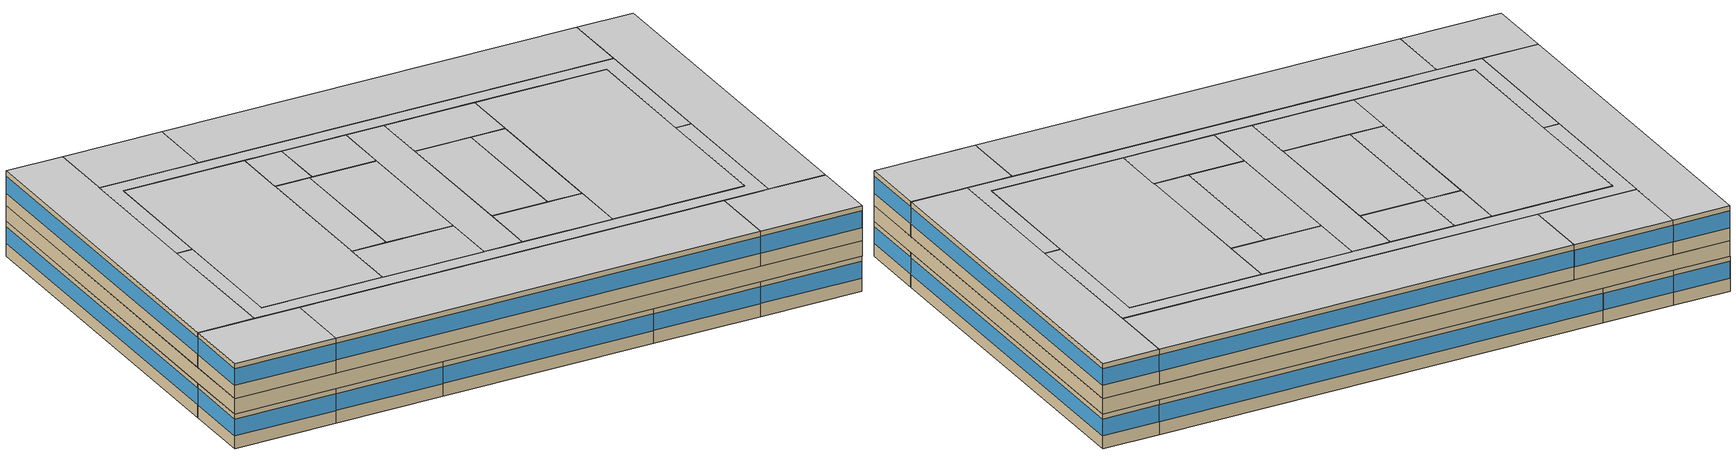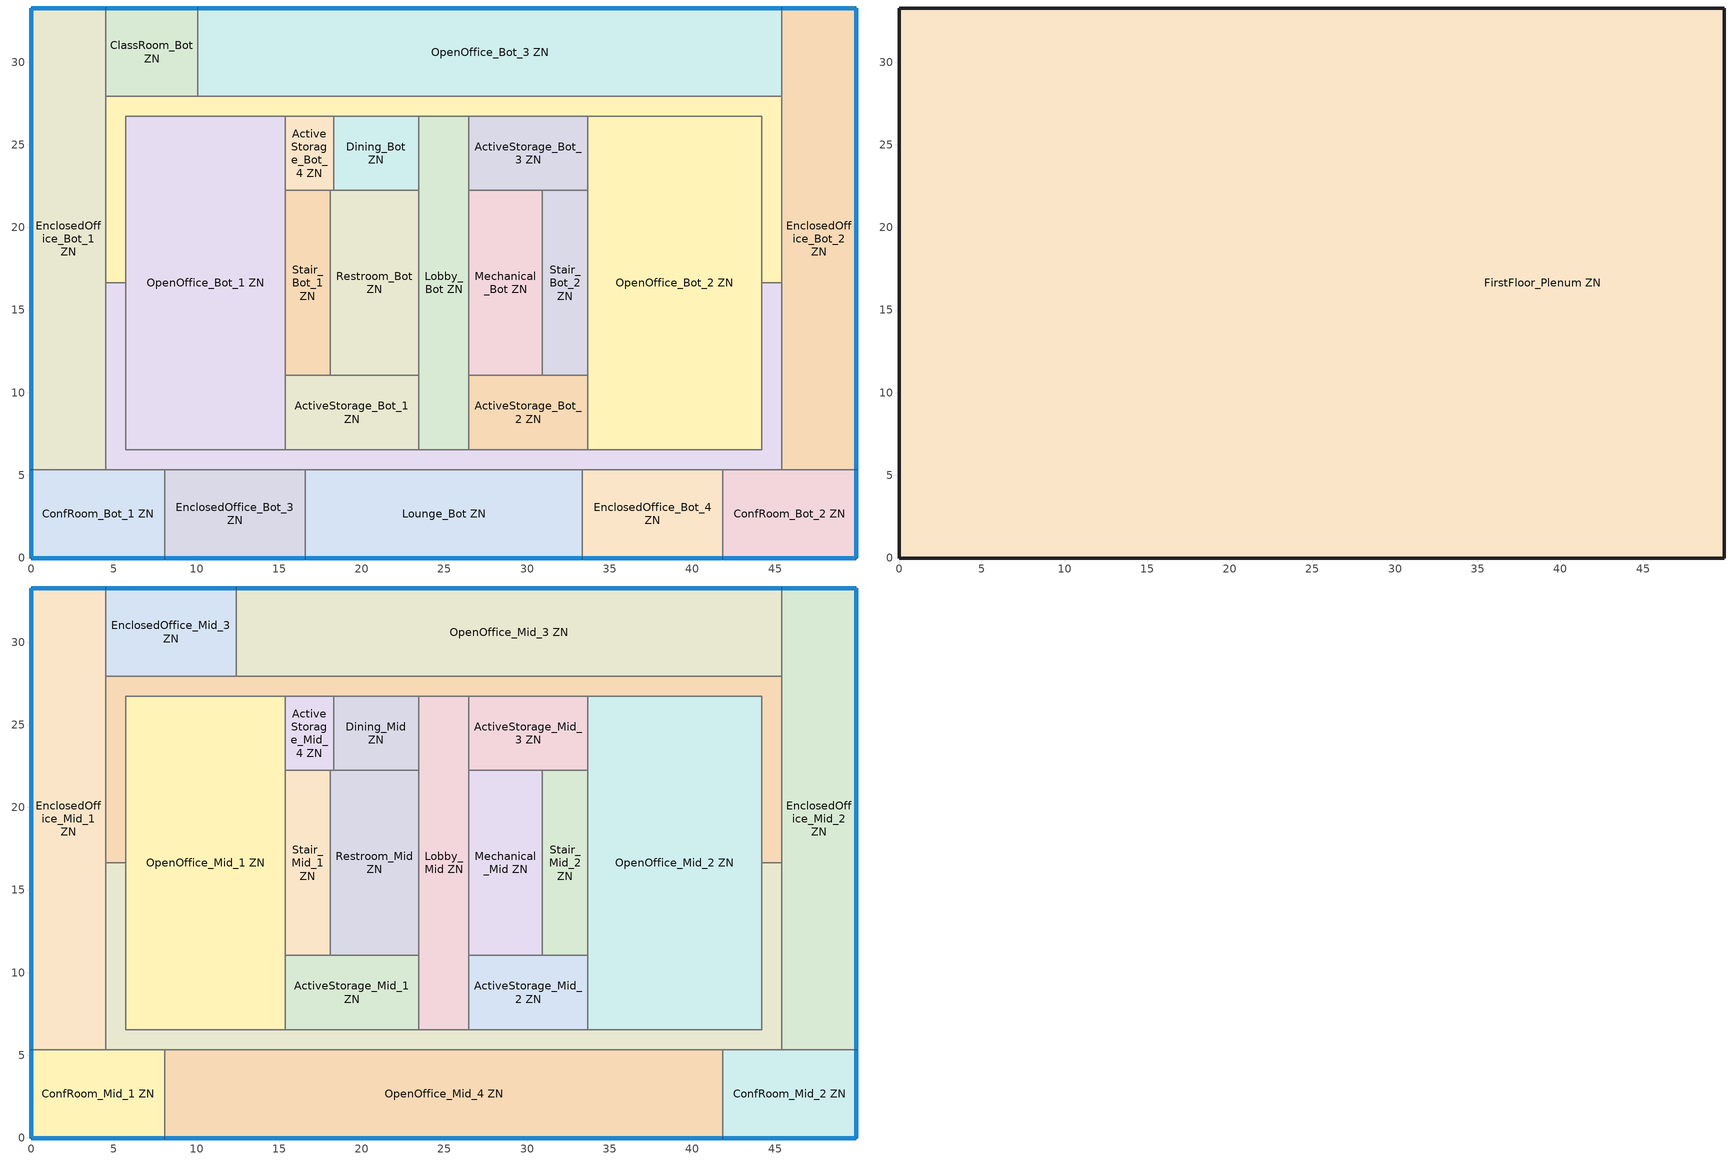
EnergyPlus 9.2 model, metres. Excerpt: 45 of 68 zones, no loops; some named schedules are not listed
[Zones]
ActiveStorage_Bot_1 ZN
 floor ground (Typical Insulated Carpeted 8in Slab Floor): 23.43,11.04 23.43,6.56 15.35,6.56 15.35,11.04 z0
 wall to Stair_Bot_1 ZN (Typical Interior Wall): 18.1,11.04 15.35,11.04 z0:2.74
 wall to Restroom_Bot ZN (Typical Interior Wall): 23.43,11.04 18.1,11.04 z0:2.74
 wall to OpenOffice_Bot_1 ZN (Typical Interior Wall): 15.35,11.04 15.35,6.56 z0:2.74
 wall to Corridor_Bot_1 ZN (Typical Interior Wall): 15.35,6.56 23.43,6.56 z0:2.74
 wall to Lobby_Bot ZN (Typical Interior Wall): 23.43,6.56 23.43,11.04 z0:2.74
ActiveStorage_Bot_2 ZN
 floor ground (Typical Insulated Carpeted 8in Slab Floor): 33.67,11.04 33.67,6.56 26.48,6.56 26.48,11.04 z0
 wall to Mechanical_Bot ZN (Typical Interior Wall): 30.93,11.04 26.48,11.04 z0:2.74
 wall to Lobby_Bot ZN (Typical Interior Wall): 26.48,11.04 26.48,6.56 z0:2.74
 wall to Corridor_Bot_1 ZN (Typical Interior Wall): 26.48,6.56 33.67,6.56 z0:2.74
 wall to Stair_Bot_2 ZN (Typical Interior Wall): 33.67,11.04 30.93,11.04 z0:2.74
 wall to OpenOffice_Bot_2 ZN (Typical Interior Wall): 33.67,6.56 33.67,11.04 z0:2.74
ActiveStorage_Bot_3 ZN
 floor ground (Typical Insulated Carpeted 8in Slab Floor): 33.67,26.71 33.67,22.23 26.48,22.23 26.48,26.71 z0
 wall to Stair_Bot_2 ZN (Typical Interior Wall): 30.93,22.23 33.67,22.23 z0:2.74
 wall to Mechanical_Bot ZN (Typical Interior Wall): 26.48,22.23 30.93,22.23 z0:2.74
 wall to Lobby_Bot ZN (Typical Interior Wall): 26.48,26.71 26.48,22.23 z0:2.74
 wall to Corridor_Bot_2 ZN (Typical Interior Wall): 33.67,26.71 26.48,26.71 z0:2.74
 wall to OpenOffice_Bot_2 ZN (Typical Interior Wall): 33.67,22.23 33.67,26.71 z0:2.74
ActiveStorage_Bot_4 ZN
 floor ground (Typical Insulated Carpeted 8in Slab Floor): 18.31,26.71 18.31,22.23 15.35,22.23 15.35,26.71 z0
 wall to Dining_Bot ZN (Typical Interior Wall): 18.31,22.23 18.31,26.71 z0:2.74
 wall to Restroom_Bot ZN (Typical Interior Wall): 18.1,22.23 18.31,22.23 z0:2.74
 wall to OpenOffice_Bot_1 ZN (Typical Interior Wall): 15.35,26.71 15.35,22.23 z0:2.74
 wall to Corridor_Bot_2 ZN (Typical Interior Wall): 18.31,26.71 15.35,26.71 z0:2.74
 wall to Stair_Bot_1 ZN (Typical Interior Wall): 15.35,22.23 18.1,22.23 z0:2.74
ClassRoom_Bot ZN
 floor ground (Typical Insulated Carpeted 8in Slab Floor): 10.08,33.27 10.08,27.93 4.5,27.93 4.5,33.27 z0
 wall outside (Typical Insulated Steel Framed Exterior Wall R-18.18): 10.08,33.27 4.5,33.27 z0:2.74
 wall to EnclosedOffice_Bot_1 ZN (Typical Interior Wall): 4.5,33.27 4.5,27.93 z0:2.74
 wall to Corridor_Bot_2 ZN (Typical Interior Wall): 4.5,27.93 10.08,27.93 z0:2.74
 wall to OpenOffice_Bot_3 ZN (Typical Interior Wall): 10.08,27.93 10.08,33.27 z0:2.74
 window (U 0.48 SHGC 0.40 Dbl Ref-D Clr 6mm/13mm): 10.06,33.27 4.53,33.27 z1.02:2.34
ConfRoom_Bot_1 ZN
 floor ground (Typical Insulated Carpeted 8in Slab Floor): 8.07,5.34 8.07,0 0,0 0,5.34 z0
 wall outside (Typical Insulated Steel Framed Exterior Wall R-18.18): 0,5.34 0,0 8.07,0 z0:2.74
 wall to EnclosedOffice_Bot_1 ZN (Typical Interior Wall): 4.5,5.34 0,5.34 z0:2.74
 wall to EnclosedOffice_Bot_3 ZN (Typical Interior Wall): 8.07,0 8.07,5.34 z0:2.74
 wall to Corridor_Bot_1 ZN (Typical Interior Wall): 8.07,5.34 4.5,5.34 z0:2.74
 window (U 0.48 SHGC 0.40 Dbl Ref-D Clr 6mm/13mm): 0.03,0 8.04,0 / 0,5.32 0,0.03 z1.02:2.34
ConfRoom_Bot_2 ZN
 floor ground (Typical Insulated Carpeted 8in Slab Floor): 49.91,5.34 49.91,0 41.84,0 41.84,5.34 z0
 wall outside (Typical Insulated Steel Framed Exterior Wall R-18.18): 41.84,0 49.91,0 49.91,5.34 z0:2.74
 wall to Corridor_Bot_1 ZN (Typical Interior Wall): 45.41,5.34 41.84,5.34 z0:2.74
 wall to EnclosedOffice_Bot_4 ZN (Typical Interior Wall): 41.84,5.34 41.84,0 z0:2.74
 wall to EnclosedOffice_Bot_2 ZN (Typical Interior Wall): 49.91,5.34 45.41,5.34 z0:2.74
 window (U 0.48 SHGC 0.40 Dbl Ref-D Clr 6mm/13mm): 41.87,0 49.89,0 / 49.91,0.03 49.91,5.32 z1.02:2.34
Corridor_Bot_1 ZN
 floor ground (Typical Insulated Carpeted 8in Slab Floor): 45.41,16.64 45.41,5.34 4.5,5.34 4.5,16.64 5.72,16.64 5.72,6.56 44.19,6.56 44.19,16.64 z0
 wall to EnclosedOffice_Bot_4 ZN (Typical Interior Wall): 33.34,5.34 41.84,5.34 z0:2.74
 wall to Lounge_Bot ZN (Typical Interior Wall): 16.57,5.34 33.34,5.34 z0:2.74
 wall to OpenOffice_Bot_1 ZN (Typical Interior Wall): 15.35,6.56 5.72,6.56 5.72,16.64 z0:2.74
 wall to Lobby_Bot ZN (Typical Interior Wall): 26.48,6.56 23.43,6.56 z0:2.74
 wall to Corridor_Bot_2 ZN (Typical Interior Wall): 5.72,16.64 4.5,16.64 / 45.41,16.64 44.19,16.64 z0:2.74
 wall to OpenOffice_Bot_2 ZN (Typical Interior Wall): 44.19,16.64 44.19,6.56 33.67,6.56 z0:2.74
 wall to EnclosedOffice_Bot_2 ZN (Typical Interior Wall): 45.41,5.34 45.41,16.64 z0:2.74
 wall to EnclosedOffice_Bot_3 ZN (Typical Interior Wall): 8.07,5.34 16.57,5.34 z0:2.74
 wall to EnclosedOffice_Bot_1 ZN (Typical Interior Wall): 4.5,16.64 4.5,5.34 z0:2.74
Corridor_Bot_2 ZN
 floor ground (Typical Insulated Carpeted 8in Slab Floor): 45.41,27.93 45.41,16.64 44.19,16.64 44.19,26.71 5.72,26.71 5.72,16.64 4.5,16.64 4.5,27.93 z0
 wall to EnclosedOffice_Bot_1 ZN (Typical Interior Wall): 4.5,27.93 4.5,16.64 z0:2.74
 wall to OpenOffice_Bot_3 ZN (Typical Interior Wall): 45.41,27.93 10.08,27.93 z0:2.74
 wall to EnclosedOffice_Bot_2 ZN (Typical Interior Wall): 45.41,16.64 45.41,27.93 z0:2.74
 wall to Dining_Bot ZN (Typical Interior Wall): 18.31,26.71 23.43,26.71 z0:2.74
 wall to OpenOffice_Bot_2 ZN (Typical Interior Wall): 33.67,26.71 44.19,26.71 44.19,16.64 z0:2.74
 wall to OpenOffice_Bot_1 ZN (Typical Interior Wall): 5.72,16.64 5.72,26.71 15.35,26.71 z0:2.74
 wall to Lobby_Bot ZN (Typical Interior Wall): 23.43,26.71 26.48,26.71 z0:2.74
Dining_Bot ZN
 floor ground (Typical Insulated Carpeted 8in Slab Floor): 23.43,26.71 23.43,22.23 18.31,22.23 18.31,26.71 z0
 wall to Restroom_Bot ZN (Typical Interior Wall): 18.31,22.23 23.43,22.23 z0:2.74
 wall to Lobby_Bot ZN (Typical Interior Wall): 23.43,22.23 23.43,26.71 z0:2.74
EnclosedOffice_Bot_1 ZN
 floor ground (Typical Insulated Carpeted 8in Slab Floor): 4.5,33.27 4.5,5.34 0,5.34 0,33.27 z0
 wall outside (Typical Insulated Steel Framed Exterior Wall R-18.18): 4.5,33.27 0,33.27 0,5.34 z0:2.74
 window (U 0.48 SHGC 0.40 Dbl Ref-D Clr 6mm/13mm): 4.48,33.27 0.03,33.27 z1.02:2.34; 0,33.25 0,5.37 z1.02:2.33
EnclosedOffice_Bot_2 ZN
 floor ground (Typical Insulated Carpeted 8in Slab Floor): 49.91,33.27 49.91,5.34 45.41,5.34 45.41,33.27 z0
 wall outside (Typical Insulated Steel Framed Exterior Wall R-18.18): 49.91,5.34 49.91,33.27 45.41,33.27 z0:2.74
 wall to OpenOffice_Bot_3 ZN (Typical Interior Wall): 45.41,33.27 45.41,27.93 z0:2.74
 window (U 0.48 SHGC 0.40 Dbl Ref-D Clr 6mm/13mm): 49.89,33.27 45.43,33.27 z1.02:2.34; 49.91,5.37 49.91,33.25 z1.02:2.33
EnclosedOffice_Bot_3 ZN
 floor ground (Typical Insulated Carpeted 8in Slab Floor): 16.57,5.34 16.57,0 8.07,0 8.07,5.34 z0
 wall outside (Typical Insulated Steel Framed Exterior Wall R-18.18): 8.07,0 16.57,0 z0:2.74
 wall to Lounge_Bot ZN (Typical Interior Wall): 16.57,0 16.57,5.34 z0:2.74
 window (U 0.48 SHGC 0.40 Dbl Ref-D Clr 6mm/13mm): 8.09,0 16.55,0 z1.02:2.34
EnclosedOffice_Bot_4 ZN
 floor ground (Typical Insulated Carpeted 8in Slab Floor): 41.84,5.34 41.84,0 33.34,0 33.34,5.34 z0
 wall outside (Typical Insulated Steel Framed Exterior Wall R-18.18): 33.34,0 41.84,0 z0:2.74
 wall to Lounge_Bot ZN (Typical Interior Wall): 33.34,5.34 33.34,0 z0:2.74
 window (U 0.48 SHGC 0.40 Dbl Ref-D Clr 6mm/13mm): 33.36,0 41.82,0 z1.02:2.34
Lobby_Bot ZN
 floor ground (Typical Insulated Carpeted 8in Slab Floor): 26.48,26.71 26.48,6.56 23.43,6.56 23.43,26.71 z0
 wall to Mechanical_Bot ZN (Typical Interior Wall): 26.48,11.04 26.48,22.23 z0:2.74
 wall to Restroom_Bot ZN (Typical Interior Wall): 23.43,22.23 23.43,11.04 z0:2.74
Lounge_Bot ZN
 floor ground (Typical Insulated Carpeted 8in Slab Floor): 33.34,5.34 33.34,0 16.57,0 16.57,5.34 z0
 wall outside (Typical Insulated Steel Framed Exterior Wall R-18.18): 16.57,0 33.34,0 z0:2.74
 window (U 0.48 SHGC 0.40 Dbl Ref-D Clr 6mm/13mm): 16.6,0 33.31,0 z1.02:2.33
Mechanical_Bot ZN
 floor ground (Typical Insulated Carpeted 8in Slab Floor): 30.93,22.23 30.93,11.04 26.48,11.04 26.48,22.23 z0
 wall to Stair_Bot_2 ZN (Typical Interior Wall): 30.93,11.04 30.93,22.23 z0:2.74
OpenOffice_Bot_1 ZN
 floor ground (Typical Insulated Carpeted 8in Slab Floor): 15.35,26.71 15.35,6.56 5.72,6.56 5.72,26.71 z0
 wall to Stair_Bot_1 ZN (Typical Interior Wall): 15.35,11.04 15.35,22.23 z0:2.74
OpenOffice_Bot_2 ZN
 floor ground (Typical Insulated Carpeted 8in Slab Floor): 44.19,26.71 44.19,6.56 33.67,6.56 33.67,26.71 z0
 wall to Stair_Bot_2 ZN (Typical Interior Wall): 33.67,22.23 33.67,11.04 z0:2.74
OpenOffice_Bot_3 ZN
 floor ground (Typical Insulated Carpeted 8in Slab Floor): 45.41,33.27 45.41,27.93 10.08,27.93 10.08,33.27 z0
 wall outside (Typical Insulated Steel Framed Exterior Wall R-18.18): 45.41,33.27 10.08,33.27 z0:2.74
 window (U 0.48 SHGC 0.40 Dbl Ref-D Clr 6mm/13mm): 45.38,33.27 10.11,33.27 z1.02:2.33
Restroom_Bot ZN
 floor ground (Typical Insulated Carpeted 8in Slab Floor): 23.43,22.23 23.43,11.04 18.1,11.04 18.1,22.23 z0
 wall to Stair_Bot_1 ZN (Typical Interior Wall): 18.1,22.23 18.1,11.04 z0:2.74
Stair_Bot_1 ZN
 floor ground (Typical Insulated Carpeted 8in Slab Floor): 18.1,22.23 18.1,11.04 15.35,11.04 15.35,22.23 z0
Stair_Bot_2 ZN
 floor ground (Typical Insulated Carpeted 8in Slab Floor): 33.67,22.23 33.67,11.04 30.93,11.04 30.93,22.23 z0
FirstFloor_Plenum ZN
 floor to Lounge_Bot ZN (Typical Interior Floor): 33.34,5.34 33.34,0 16.57,0 16.57,5.34 z2.74
 floor to ActiveStorage_Bot_2 ZN (Typical Interior Floor): 33.67,11.04 33.67,6.56 26.48,6.56 26.48,11.04 z2.74
 floor to ConfRoom_Bot_2 ZN (Typical Interior Floor): 49.91,5.34 49.91,0 41.84,0 41.84,5.34 z2.74
 floor to ActiveStorage_Bot_4 ZN (Typical Interior Floor): 18.31,26.71 18.31,22.23 15.35,22.23 15.35,26.71 z2.74
 floor to EnclosedOffice_Bot_2 ZN (Typical Interior Floor): 49.91,33.27 49.91,5.34 45.41,5.34 45.41,33.27 z2.74
 floor to Stair_Bot_1 ZN (Typical Interior Floor): 18.1,22.23 18.1,11.04 15.35,11.04 15.35,22.23 z2.74
 floor to EnclosedOffice_Bot_3 ZN (Typical Interior Floor): 16.57,5.34 16.57,0 8.07,0 8.07,5.34 z2.74
 floor to Corridor_Bot_2 ZN (Typical Interior Floor): 45.41,27.93 45.41,16.64 44.19,16.64 44.19,26.71 5.72,26.71 5.72,16.64 4.5,16.64 4.5,27.93 z2.74
 floor to Dining_Bot ZN (Typical Interior Floor): 23.43,26.71 23.43,22.23 18.31,22.23 18.31,26.71 z2.74
 floor to ActiveStorage_Bot_3 ZN (Typical Interior Floor): 33.67,26.71 33.67,22.23 26.48,22.23 26.48,26.71 z2.74
 floor to Corridor_Bot_1 ZN (Typical Interior Floor): 45.41,16.64 45.41,5.34 4.5,5.34 4.5,16.64 5.72,16.64 5.72,6.56 44.19,6.56 44.19,16.64 z2.74
 floor to Mechanical_Bot ZN (Typical Interior Floor): 30.93,22.23 30.93,11.04 26.48,11.04 26.48,22.23 z2.74
 floor to Lobby_Bot ZN (Typical Interior Floor): 26.48,26.71 26.48,6.56 23.43,6.56 23.43,26.71 z2.74
 floor to ConfRoom_Bot_1 ZN (Typical Interior Floor): 8.07,5.34 8.07,0 0,0 0,5.34 z2.74
 floor to ClassRoom_Bot ZN (Typical Interior Floor): 10.08,33.27 10.08,27.93 4.5,27.93 4.5,33.27 z2.74
 floor to Restroom_Bot ZN (Typical Interior Floor): 23.43,22.23 23.43,11.04 18.1,11.04 18.1,22.23 z2.74
 floor to EnclosedOffice_Bot_4 ZN (Typical Interior Floor): 41.84,5.34 41.84,0 33.34,0 33.34,5.34 z2.74
 floor to ActiveStorage_Bot_1 ZN (Typical Interior Floor): 23.43,11.04 23.43,6.56 15.35,6.56 15.35,11.04 z2.74
 floor to Stair_Bot_2 ZN (Typical Interior Floor): 33.67,22.23 33.67,11.04 30.93,11.04 30.93,22.23 z2.74
 floor to EnclosedOffice_Bot_1 ZN (Typical Interior Floor): 4.5,33.27 4.5,5.34 0,5.34 0,33.27 z2.74
 floor to OpenOffice_Bot_2 ZN (Typical Interior Floor): 44.19,26.71 44.19,6.56 33.67,6.56 33.67,26.71 z2.74
 floor to OpenOffice_Bot_3 ZN (Typical Interior Floor): 45.41,33.27 45.41,27.93 10.08,27.93 10.08,33.27 z2.74
 floor to OpenOffice_Bot_1 ZN (Typical Interior Floor): 15.35,26.71 15.35,6.56 5.72,6.56 5.72,26.71 z2.74
 wall outside (Typical Insulated Steel Framed Exterior Wall R-18.18): 49.91,0 49.91,33.27 0,33.27 0,0 49.91,0 z2.74:3.96
ActiveStorage_Mid_1 ZN
 floor to FirstFloor_Plenum ZN (Typical Interior Floor): 23.43,11.04 23.43,6.56 15.35,6.56 15.35,11.04 z3.96
 wall to Restroom_Mid ZN (Typical Interior Wall): 23.43,11.04 18.1,11.04 z3.96:6.71
 wall to OpenOffice_Mid_1 ZN (Typical Interior Wall): 15.35,11.04 15.35,6.56 z3.96:6.71
 wall to Corridor_Mid_1 ZN (Typical Interior Wall): 15.35,6.56 23.43,6.56 z3.96:6.71
 wall to Lobby_Mid ZN (Typical Interior Wall): 23.43,6.56 23.43,11.04 z3.96:6.71
 wall to Stair_Mid_1 ZN (Typical Interior Wall): 18.1,11.04 15.35,11.04 z3.96:6.71
 ceiling to MidFloor_Plenum ZN (Typical Interior Ceiling): 23.43,6.56 23.43,11.04 15.35,11.04 15.35,6.56 z6.71
ActiveStorage_Mid_2 ZN
 floor to FirstFloor_Plenum ZN (Typical Interior Floor): 33.67,11.04 33.67,6.56 26.48,6.56 26.48,11.04 z3.96
 wall to Mechanical_Mid ZN (Typical Interior Wall): 30.93,11.04 26.48,11.04 z3.96:6.71
 wall to Lobby_Mid ZN (Typical Interior Wall): 26.48,11.04 26.48,6.56 z3.96:6.71
 wall to Corridor_Mid_1 ZN (Typical Interior Wall): 26.48,6.56 33.67,6.56 z3.96:6.71
 wall to Stair_Mid_2 ZN (Typical Interior Wall): 33.67,11.04 30.93,11.04 z3.96:6.71
 wall to OpenOffice_Mid_2 ZN (Typical Interior Wall): 33.67,6.56 33.67,11.04 z3.96:6.71
 ceiling to MidFloor_Plenum ZN (Typical Interior Ceiling): 33.67,6.56 33.67,11.04 26.48,11.04 26.48,6.56 z6.71
ActiveStorage_Mid_3 ZN
 floor to FirstFloor_Plenum ZN (Typical Interior Floor): 33.67,26.71 33.67,22.23 26.48,22.23 26.48,26.71 z3.96
 wall to Stair_Mid_2 ZN (Typical Interior Wall): 30.93,22.23 33.67,22.23 z3.96:6.71
 wall to Mechanical_Mid ZN (Typical Interior Wall): 26.48,22.23 30.93,22.23 z3.96:6.71
 wall to Lobby_Mid ZN (Typical Interior Wall): 26.48,26.71 26.48,22.23 z3.96:6.71
 wall to Corridor_Mid_2 ZN (Typical Interior Wall): 33.67,26.71 26.48,26.71 z3.96:6.71
 wall to OpenOffice_Mid_2 ZN (Typical Interior Wall): 33.67,22.23 33.67,26.71 z3.96:6.71
 ceiling to MidFloor_Plenum ZN (Typical Interior Ceiling): 33.67,22.23 33.67,26.71 26.48,26.71 26.48,22.23 z6.71
ActiveStorage_Mid_4 ZN
 floor to FirstFloor_Plenum ZN (Typical Interior Floor): 18.31,26.71 18.31,22.23 15.35,22.23 15.35,26.71 z3.96
 wall to Stair_Mid_1 ZN (Typical Interior Wall): 15.35,22.23 18.1,22.23 z3.96:6.71
 wall to Corridor_Mid_2 ZN (Typical Interior Wall): 18.31,26.71 15.35,26.71 z3.96:6.71
 wall to OpenOffice_Mid_1 ZN (Typical Interior Wall): 15.35,26.71 15.35,22.23 z3.96:6.71
 wall to Restroom_Mid ZN (Typical Interior Wall): 18.1,22.23 18.31,22.23 z3.96:6.71
 wall to Dining_Mid ZN (Typical Interior Wall): 18.31,22.23 18.31,26.71 z3.96:6.71
 ceiling to MidFloor_Plenum ZN (Typical Interior Ceiling): 18.31,22.23 18.31,26.71 15.35,26.71 15.35,22.23 z6.71
ConfRoom_Mid_1 ZN
 floor to FirstFloor_Plenum ZN (Typical Interior Floor): 8.07,5.34 8.07,0 0,0 0,5.34 z3.96
 wall outside (Typical Insulated Steel Framed Exterior Wall R-18.18): 0,5.34 0,0 8.07,0 z3.96:6.71
 wall to EnclosedOffice_Mid_1 ZN (Typical Interior Wall): 4.5,5.34 0,5.34 z3.96:6.71
 wall to OpenOffice_Mid_4 ZN (Typical Interior Wall): 8.07,0 8.07,5.34 z3.96:6.71
 wall to Corridor_Mid_1 ZN (Typical Interior Wall): 8.07,5.34 4.5,5.34 z3.96:6.71
 window (U 0.48 SHGC 0.40 Dbl Ref-D Clr 6mm/13mm): 0.03,0 8.04,0 / 0,5.32 0,0.03 z4.98:6.3
 ceiling to MidFloor_Plenum ZN (Typical Interior Ceiling): 8.07,0 8.07,5.34 0,5.34 0,0 z6.71
ConfRoom_Mid_2 ZN
 floor to FirstFloor_Plenum ZN (Typical Interior Floor): 49.91,5.34 49.91,0 41.84,0 41.84,5.34 z3.96
 wall outside (Typical Insulated Steel Framed Exterior Wall R-18.18): 41.84,0 49.91,0 49.91,5.34 z3.96:6.71
 wall to Corridor_Mid_1 ZN (Typical Interior Wall): 45.41,5.34 41.84,5.34 z3.96:6.71
 wall to OpenOffice_Mid_4 ZN (Typical Interior Wall): 41.84,5.34 41.84,0 z3.96:6.71
 wall to EnclosedOffice_Mid_2 ZN (Typical Interior Wall): 49.91,5.34 45.41,5.34 z3.96:6.71
 window (U 0.48 SHGC 0.40 Dbl Ref-D Clr 6mm/13mm): 49.91,0.03 49.91,5.32 / 41.87,0 49.89,0 z4.98:6.3
 ceiling to MidFloor_Plenum ZN (Typical Interior Ceiling): 49.91,0 49.91,5.34 41.84,5.34 41.84,0 z6.71
Corridor_Mid_1 ZN
 floor to FirstFloor_Plenum ZN (Typical Interior Floor): 45.41,16.64 45.41,5.34 4.5,5.34 4.5,16.64 5.72,16.64 5.72,6.56 44.19,6.56 44.19,16.64 z3.96
 wall to Lobby_Mid ZN (Typical Interior Wall): 26.48,6.56 23.43,6.56 z3.96:6.71
 wall to OpenOffice_Mid_1 ZN (Typical Interior Wall): 15.35,6.56 5.72,6.56 5.72,16.64 z3.96:6.71
 wall to OpenOffice_Mid_4 ZN (Typical Interior Wall): 8.07,5.34 16.57,5.34 33.34,5.34 41.84,5.34 z3.96:6.71
 wall to Corridor_Mid_2 ZN (Typical Interior Wall): 5.72,16.64 4.5,16.64 / 45.41,16.64 44.19,16.64 z3.96:6.71
 wall to OpenOffice_Mid_2 ZN (Typical Interior Wall): 44.19,16.64 44.19,6.56 33.67,6.56 z3.96:6.71
 wall to EnclosedOffice_Mid_2 ZN (Typical Interior Wall): 45.41,5.34 45.41,16.64 z3.96:6.71
 wall to EnclosedOffice_Mid_1 ZN (Typical Interior Wall): 4.5,16.64 4.5,5.34 z3.96:6.71
 ceiling to MidFloor_Plenum ZN (Typical Interior Ceiling): 45.41,5.34 45.41,16.64 44.19,16.64 44.19,6.56 5.72,6.56 5.72,16.64 4.5,16.64 4.5,5.34 z6.71
Corridor_Mid_2 ZN
 floor to FirstFloor_Plenum ZN (Typical Interior Floor): 45.41,27.93 45.41,16.64 44.19,16.64 44.19,26.71 5.72,26.71 5.72,16.64 4.5,16.64 4.5,27.93 z3.96
 wall to Lobby_Mid ZN (Typical Interior Wall): 23.43,26.71 26.48,26.71 z3.96:6.71
 wall to OpenOffice_Mid_2 ZN (Typical Interior Wall): 33.67,26.71 44.19,26.71 44.19,16.64 z3.96:6.71
 wall to EnclosedOffice_Mid_3 ZN (Typical Interior Wall): 12.39,27.93 10.08,27.93 4.5,27.93 z3.96:6.71
 wall to OpenOffice_Mid_1 ZN (Typical Interior Wall): 5.72,16.64 5.72,26.71 15.35,26.71 z3.96:6.71
 wall to Dining_Mid ZN (Typical Interior Wall): 18.31,26.71 23.43,26.71 z3.96:6.71
 wall to EnclosedOffice_Mid_2 ZN (Typical Interior Wall): 45.41,16.64 45.41,27.93 z3.96:6.71
 wall to EnclosedOffice_Mid_1 ZN (Typical Interior Wall): 4.5,27.93 4.5,16.64 z3.96:6.71
 wall to OpenOffice_Mid_3 ZN (Typical Interior Wall): 45.41,27.93 12.39,27.93 z3.96:6.71
 ceiling to MidFloor_Plenum ZN (Typical Interior Ceiling): 45.41,16.64 45.41,27.93 4.5,27.93 4.5,16.64 5.72,16.64 5.72,26.71 44.19,26.71 44.19,16.64 z6.71
Dining_Mid ZN
 floor to FirstFloor_Plenum ZN (Typical Interior Floor): 23.43,26.71 23.43,22.23 18.31,22.23 18.31,26.71 z3.96
 wall to Restroom_Mid ZN (Typical Interior Wall): 18.31,22.23 23.43,22.23 z3.96:6.71
 wall to Lobby_Mid ZN (Typical Interior Wall): 23.43,22.23 23.43,26.71 z3.96:6.71
 ceiling to MidFloor_Plenum ZN (Typical Interior Ceiling): 23.43,22.23 23.43,26.71 18.31,26.71 18.31,22.23 z6.71
EnclosedOffice_Mid_1 ZN
 floor to FirstFloor_Plenum ZN (Typical Interior Floor): 4.5,33.27 4.5,5.34 0,5.34 0,33.27 z3.96
 wall outside (Typical Insulated Steel Framed Exterior Wall R-18.18): 4.5,33.27 0,33.27 0,5.34 z3.96:6.71
 wall to EnclosedOffice_Mid_3 ZN (Typical Interior Wall): 4.5,27.93 4.5,33.27 z3.96:6.71
 window (U 0.48 SHGC 0.40 Dbl Ref-D Clr 6mm/13mm): 4.48,33.27 0.03,33.27 z4.98:6.31; 0,33.25 0,5.37 z4.98:6.29
 ceiling to MidFloor_Plenum ZN (Typical Interior Ceiling): 4.5,5.34 4.5,33.27 0,33.27 0,5.34 z6.71
EnclosedOffice_Mid_2 ZN
 floor to FirstFloor_Plenum ZN (Typical Interior Floor): 49.91,33.27 49.91,5.34 45.41,5.34 45.41,33.27 z3.96
 wall outside (Typical Insulated Steel Framed Exterior Wall R-18.18): 49.91,5.34 49.91,33.27 45.41,33.27 z3.96:6.71
 wall to OpenOffice_Mid_3 ZN (Typical Interior Wall): 45.41,33.27 45.41,27.93 z3.96:6.71
 window (U 0.48 SHGC 0.40 Dbl Ref-D Clr 6mm/13mm): 49.89,33.27 45.43,33.27 z4.98:6.31; 49.91,5.37 49.91,33.25 z4.98:6.29
 ceiling to MidFloor_Plenum ZN (Typical Interior Ceiling): 49.91,5.34 49.91,33.27 45.41,33.27 45.41,5.34 z6.71
EnclosedOffice_Mid_3 ZN
 floor to FirstFloor_Plenum ZN (Typical Interior Floor): 12.39,33.27 12.39,27.93 4.5,27.93 4.5,33.27 z3.96
 wall outside (Typical Insulated Steel Framed Exterior Wall R-18.18): 12.39,33.27 4.5,33.27 z3.96:6.71
 wall to OpenOffice_Mid_3 ZN (Typical Interior Wall): 12.39,27.93 12.39,33.27 z3.96:6.71
 window (U 0.48 SHGC 0.40 Dbl Ref-D Clr 6mm/13mm): 12.37,33.27 4.53,33.27 z4.98:6.3
 ceiling to MidFloor_Plenum ZN (Typical Interior Ceiling): 12.39,27.93 12.39,33.27 4.5,33.27 4.5,27.93 z6.71
Lobby_Mid ZN
 floor to FirstFloor_Plenum ZN (Typical Interior Floor): 26.48,26.71 26.48,6.56 23.43,6.56 23.43,26.71 z3.96
 wall to Restroom_Mid ZN (Typical Interior Wall): 23.43,22.23 23.43,11.04 z3.96:6.71
 wall to Mechanical_Mid ZN (Typical Interior Wall): 26.48,11.04 26.48,22.23 z3.96:6.71
 ceiling to MidFloor_Plenum ZN (Typical Interior Ceiling): 26.48,6.56 26.48,26.71 23.43,26.71 23.43,6.56 z6.71
Mechanical_Mid ZN
 floor to FirstFloor_Plenum ZN (Typical Interior Floor): 30.93,22.23 30.93,11.04 26.48,11.04 26.48,22.23 z3.96
 wall to Stair_Mid_2 ZN (Typical Interior Wall): 30.93,11.04 30.93,22.23 z3.96:6.71
 ceiling to MidFloor_Plenum ZN (Typical Interior Ceiling): 30.93,11.04 30.93,22.23 26.48,22.23 26.48,11.04 z6.71
OpenOffice_Mid_1 ZN
 floor to FirstFloor_Plenum ZN (Typical Interior Floor): 15.35,26.71 15.35,6.56 5.72,6.56 5.72,26.71 z3.96
 wall to Stair_Mid_1 ZN (Typical Interior Wall): 15.35,11.04 15.35,22.23 z3.96:6.71
 ceiling to MidFloor_Plenum ZN (Typical Interior Ceiling): 15.35,6.56 15.35,26.71 5.72,26.71 5.72,6.56 z6.71
OpenOffice_Mid_2 ZN
 floor to FirstFloor_Plenum ZN (Typical Interior Floor): 44.19,26.71 44.19,6.56 33.67,6.56 33.67,26.71 z3.96
 wall to Stair_Mid_2 ZN (Typical Interior Wall): 33.67,22.23 33.67,11.04 z3.96:6.71
 ceiling to MidFloor_Plenum ZN (Typical Interior Ceiling): 44.19,6.56 44.19,26.71 33.67,26.71 33.67,6.56 z6.71
OpenOffice_Mid_3 ZN
 floor to FirstFloor_Plenum ZN (Typical Interior Floor): 45.41,33.27 45.41,27.93 12.39,27.93 12.39,33.27 z3.96
 wall outside (Typical Insulated Steel Framed Exterior Wall R-18.18): 45.41,33.27 12.39,33.27 z3.96:6.71
 window (U 0.48 SHGC 0.40 Dbl Ref-D Clr 6mm/13mm): 45.38,33.27 12.42,33.27 z4.98:6.29
 ceiling to MidFloor_Plenum ZN (Typical Interior Ceiling): 45.41,27.93 45.41,33.27 12.39,33.27 12.39,27.93 z6.71
OpenOffice_Mid_4 ZN
 floor to FirstFloor_Plenum ZN (Typical Interior Floor): 41.84,5.34 41.84,0 8.07,0 8.07,5.34 z3.96
 wall outside (Typical Insulated Steel Framed Exterior Wall R-18.18): 8.07,0 41.84,0 z3.96:6.71
 window (U 0.48 SHGC 0.40 Dbl Ref-D Clr 6mm/13mm): 8.09,0 41.82,0 z4.98:6.29
 ceiling to MidFloor_Plenum ZN (Typical Interior Ceiling): 41.84,0 41.84,5.34 8.07,5.34 8.07,0 z6.71
Restroom_Mid ZN
 floor to FirstFloor_Plenum ZN (Typical Interior Floor): 23.43,22.23 23.43,11.04 18.1,11.04 18.1,22.23 z3.96
 wall to Stair_Mid_1 ZN (Typical Interior Wall): 18.1,22.23 18.1,11.04 z3.96:6.71
 ceiling to MidFloor_Plenum ZN (Typical Interior Ceiling): 23.43,11.04 23.43,22.23 18.1,22.23 18.1,11.04 z6.71
Stair_Mid_1 ZN
 floor to FirstFloor_Plenum ZN (Typical Interior Floor): 18.1,22.23 18.1,11.04 15.35,11.04 15.35,22.23 z3.96
 ceiling to MidFloor_Plenum ZN (Typical Interior Ceiling): 18.1,11.04 18.1,22.23 15.35,22.23 15.35,11.04 z6.71
Stair_Mid_2 ZN
 floor to FirstFloor_Plenum ZN (Typical Interior Floor): 33.67,22.23 33.67,11.04 30.93,11.04 30.93,22.23 z3.96
 ceiling to MidFloor_Plenum ZN (Typical Interior Ceiling): 33.67,11.04 33.67,22.23 30.93,22.23 30.93,11.04 z6.71
[Building]
-MediumOfficeDetailed-ASHRAE 169-2006-5A created: 2020-01-27 09:25:39 -0800: Terrain=City
[Site:Location]
Chicago Ohare Intl Ap_IL_USA: Latitude {deg}=41.98; Longitude {deg}=-87.92; Time Zone {hr}=-6; Elevation {m}=201
[Site:GroundTemperature:BuildingSurface]
19.527, 19.502, 19.536, 19.598, 20.002, 21.64, 22.225, 22.375, 21.449, 20.121, 19.802, 19.633
[Site:WaterMainsTemperature]
Calculation Method=Correlation; Annual Average Outdoor Air Temperature {C}=9.925; Maximum Difference In Monthly Average Outdoor Air Temperatures {deltaC}=28.7
[SizingPeriod:DesignDay] Day of Month=21; Dry-Bulb Temperature Range Modifier Type=DefaultMultipliers; Humidity Condition Type=Wetbulb; Barometric Pressure {Pa}=98934; Rain Indicator=No; Snow Indicator=No; Daylight Saving Time Indicator=No
Name | Month | Day Type | Maximum Dry-Bulb Temperature {C} | Daily Dry-Bulb Temperature Range {deltaC} | Wetbulb or DewPoint at Maximum Dry-Bulb {C} | Wind Speed {m/s} | Wind Direction {deg} | Solar Model Indicator | ASHRAE Clear Sky Optical Depth for Beam Irradiance (taub) | ASHRAE Clear Sky Optical Depth for Diffuse Irradiance (taud) | Sky Clearness
Chicago Ohare Intl Ap Ann Clg .4% Condns DB=>MWB | 7 | SummerDesignDay | 33.3 | 10.5 | 23.7 | 5.2 | 230 | ASHRAETau | 0.455 | 2.05
Chicago Ohare Intl Ap Ann Htg 99.6% Condns DB | 1 | WinterDesignDay | -20 | 0 | -20 | 4.9 | 270 | ASHRAEClearSky |  |  | 0
[Material] Thermal Absorptance=0.9; Solar Absorptance=0.7
Name | Roughness | Thickness {m} | Conductivity {W/m-K} | Density {kg/m3} | Specific Heat {J/kg-K} | Visible Absorptance
100mm Normalweight concrete floor | MediumSmooth | 0.1016 | 2.31 | 2322 | 832 | 0.7
25mm Stucco | Smooth | 0.0254 | 0.72 | 1856 | 840 | 0.7
5/8 in. Gypsum Board | MediumSmooth | 0.0159 | 0.16 | 800 | 1090 | 0.7
8 in. Normalweight Concrete Floor | MediumRough | 0.2032 | 2.31 | 2322 | 832 | 0.7
G01 13mm gypsum board | Smooth | 0.0127 | 0.16 | 800 | 1090 | 0.5
Std Wood 6inch | MediumSmooth | 0.15 | 0.12 | 540 | 1210 | 0.7
[Material:NoMass] Thermal Absorptance=0.9; Solar Absorptance=0.7
Name | Roughness | Thermal Resistance {m2-K/W} | Visible Absorptance
CP02 CARPET PAD | VeryRough | 0.21648 | 0.8
Typical Carpet Pad | Smooth | 0.21648 | 0.8
Typical Insulation R-16.0 | Smooth | 2.81828 | 0.7
[WindowMaterial:Gas]
AIR 13MM: Gas Type=Air; Thickness {m}=0.0127
[WindowMaterial:Glazing] Optical Data Type=SpectralAverage; Thickness {m}=0.006; Infrared Transmittance at Normal Incidence=0; Front Side Infrared Hemispherical Emissivity=0.84; Conductivity {W/m-K}=0.9; Dirt Correction Factor for Solar and Visible Transmittance=1; Solar Diffusing=No
Name | Solar Transmittance at Normal Incidence | Front Side Solar Reflectance at Normal Incidence | Back Side Solar Reflectance at Normal Incidence | Visible Transmittance at Normal Incidence | Front Side Visible Reflectance at Normal Incidence | Back Side Visible Reflectance at Normal Incidence | Back Side Infrared Hemispherical Emissivity
CLEAR 6MM | 0.775 | 0.071 | 0.071 | 0.881 | 0.08 | 0.08 | 0.84
REF D CLEAR 6MM | 0.429 | 0.308 | 0.379 | 0.334 | 0.453 | 0.505 | 0.82
[Construction]
InteriorFurnishings: Std Wood 6inch
Typical Insulated Carpeted 8in Slab Floor: 8 in. Normalweight Concrete Floor, Typical Carpet Pad
Typical Insulated Steel Framed Exterior Wall R-18.18: 25mm Stucco, 5/8 in. Gypsum Board, Typical Insulation R-16.0, 5/8 in. Gypsum Board
Typical Interior Ceiling: CP02 CARPET PAD, 100mm Normalweight concrete floor
Typical Interior Floor: 100mm Normalweight concrete floor, CP02 CARPET PAD
Typical Interior Wall: G01 13mm gypsum board, G01 13mm gypsum board
U 0.48 SHGC 0.40 Dbl Ref-D Clr 6mm/13mm: REF D CLEAR 6MM, AIR 13MM, CLEAR 6MM
[Zone]
Name | Part of Total Floor Area
ActiveStorage_Bot_1 ZN; ActiveStorage_Bot_2 ZN; ActiveStorage_Bot_3 ZN; ActiveStorage_Bot_4 ZN; ActiveStorage_Mid_1 ZN; ActiveStorage_Mid_2 ZN; ActiveStorage_Mid_3 ZN; ActiveStorage_Mid_4 ZN; ClassRoom_Bot ZN; ConfRoom_Bot_1 ZN; ConfRoom_Bot_2 ZN; ConfRoom_Mid_1 ZN; ConfRoom_Mid_2 ZN; Corridor_Bot_1 ZN; Corridor_Bot_2 ZN; Corridor_Mid_1 ZN; Corridor_Mid_2 ZN; Dining_Bot ZN; Dining_Mid ZN; EnclosedOffice_Bot_1 ZN; EnclosedOffice_Bot_2 ZN; EnclosedOffice_Bot_3 ZN; EnclosedOffice_Bot_4 ZN; EnclosedOffice_Mid_1 ZN; EnclosedOffice_Mid_2 ZN; EnclosedOffice_Mid_3 ZN; Lobby_Bot ZN; Lobby_Mid ZN; Lounge_Bot ZN; Mechanical_Bot ZN; Mechanical_Mid ZN; OpenOffice_Bot_1 ZN; OpenOffice_Bot_2 ZN; OpenOffice_Bot_3 ZN; OpenOffice_Mid_1 ZN; OpenOffice_Mid_2 ZN; OpenOffice_Mid_3 ZN; OpenOffice_Mid_4 ZN; Restroom_Bot ZN; Restroom_Mid ZN; Stair_Bot_1 ZN; Stair_Bot_2 ZN; Stair_Mid_1 ZN; Stair_Mid_2 ZN
FirstFloor_Plenum ZN | No
[InternalMass] Construction=InteriorFurnishings
Name | Zone or ZoneList | Surface Area {m2}
ActiveStorage_Bot_1 Mass | ActiveStorage_Bot_1 ZN | 72.3705
ActiveStorage_Bot_2 Mass | ActiveStorage_Bot_2 ZN | 64.4479
ActiveStorage_Bot_3 Mass | ActiveStorage_Bot_3 ZN | 64.4479
ActiveStorage_Bot_4 Mass | ActiveStorage_Bot_4 ZN | 26.4846
ActiveStorage_Mid_1 Mass | ActiveStorage_Mid_1 ZN | 72.3705
ActiveStorage_Mid_2 Mass | ActiveStorage_Mid_2 ZN | 64.4479
ActiveStorage_Mid_3 Mass | ActiveStorage_Mid_3 ZN | 64.4479
ActiveStorage_Mid_4 Mass | ActiveStorage_Mid_4 ZN | 26.4846
ClassRoom_Bot Mass | ClassRoom_Bot ZN | 59.582
ConfRoom_Bot_1 Mass | ConfRoom_Bot_1 ZN | 86.211
ConfRoom_Bot_2 Mass | ConfRoom_Bot_2 ZN | 86.211
ConfRoom_Mid_1 Mass | ConfRoom_Mid_1 ZN | 86.211
ConfRoom_Mid_2 Mass | ConfRoom_Mid_2 ZN | 86.211
Corridor_Bot_1 Mass | Corridor_Bot_1 ZN | 148.881
Corridor_Bot_2 Mass | Corridor_Bot_2 ZN | 148.881
Corridor_Mid_1 Mass | Corridor_Mid_1 ZN | 148.881
Corridor_Mid_2 Mass | Corridor_Mid_2 ZN | 148.881
Dining_Bot Mass | Dining_Bot ZN | 45.8859
Dining_Mid Mass | Dining_Mid ZN | 45.8859
EnclosedOffice_Bot_1 Mass | EnclosedOffice_Bot_1 ZN | 251.597
EnclosedOffice_Bot_2 Mass | EnclosedOffice_Bot_2 ZN | 251.597
EnclosedOffice_Bot_3 Mass | EnclosedOffice_Bot_3 ZN | 90.8582
EnclosedOffice_Bot_4 Mass | EnclosedOffice_Bot_4 ZN | 90.8582
EnclosedOffice_Mid_1 Mass | EnclosedOffice_Mid_1 ZN | 251.597
EnclosedOffice_Mid_2 Mass | EnclosedOffice_Mid_2 ZN | 251.597
EnclosedOffice_Mid_3 Mass | EnclosedOffice_Mid_3 ZN | 84.2524
FirstFloor_Plenum Mass | FirstFloor_Plenum ZN | 3321.48
Lobby_Bot Mass | Lobby_Bot ZN | 122.855
Lobby_Mid Mass | Lobby_Mid ZN | 122.855
Lounge_Bot Mass | Lounge_Bot ZN | 179.104
Mechanical_Bot Mass | Mechanical_Bot ZN | 99.6165
Mechanical_Mid Mass | Mechanical_Mid ZN | 99.6165
OpenOffice_Bot_1 Mass | OpenOffice_Bot_1 ZN | 388.208
OpenOffice_Bot_2 Mass | OpenOffice_Bot_2 ZN | 423.848
OpenOffice_Bot_3 Mass | OpenOffice_Bot_3 ZN | 377.296
OpenOffice_Mid_1 Mass | OpenOffice_Mid_1 ZN | 388.208
OpenOffice_Mid_2 Mass | OpenOffice_Mid_2 ZN | 423.848
OpenOffice_Mid_3 Mass | OpenOffice_Mid_3 ZN | 352.626
OpenOffice_Mid_4 Mass | OpenOffice_Mid_4 ZN | 360.821
Restroom_Bot Mass | Restroom_Bot ZN | 119.412
Restroom_Mid Mass | Restroom_Mid ZN | 119.412
Stair_Bot_1 Mass | Stair_Bot_1 ZN | 61.4118
Stair_Bot_2 Mass | Stair_Bot_2 ZN | 61.4118
Stair_Mid_1 Mass | Stair_Mid_1 ZN | 61.4118
Stair_Mid_2 Mass | Stair_Mid_2 ZN | 61.4118
[People] Number of People Calculation Method=People; Fraction Radiant=0.3
Name | Zone or ZoneList | Number of People Schedule | Number of People | Activity Level Schedule
ClassRoom_Bot people | ClassRoom_Bot ZN | ClassRoom_Bot occ sch | 8 | obFMU Activity Schedule 14
ConfRoom_Bot_1 people | ConfRoom_Bot_1 ZN | ConfRoom_Bot_1 occ sch | 8 | obFMU Activity Schedule 2
ConfRoom_Bot_2 people | ConfRoom_Bot_2 ZN | ConfRoom_Bot_2 occ sch | 8 | obFMU Activity Schedule 7
ConfRoom_Mid_1 people | ConfRoom_Mid_1 ZN | ConfRoom_Mid_1 occ sch | 8 | obFMU Activity Schedule 22
ConfRoom_Mid_2 people | ConfRoom_Mid_2 ZN | ConfRoom_Mid_2 occ sch | 8 | obFMU Activity Schedule 12
EnclosedOffice_Bot_1 people | EnclosedOffice_Bot_1 ZN | EnclosedOffice_Bot_1 occ sch | 10 | obFMU Activity Schedule 6
EnclosedOffice_Bot_2 people | EnclosedOffice_Bot_2 ZN | EnclosedOffice_Bot_2 occ sch | 10 | obFMU Activity Schedule 16
EnclosedOffice_Bot_3 people | EnclosedOffice_Bot_3 ZN | EnclosedOffice_Bot_3 occ sch | 3 | obFMU Activity Schedule 5
EnclosedOffice_Bot_4 people | EnclosedOffice_Bot_4 ZN | EnclosedOffice_Bot_4 occ sch | 3 | obFMU Activity Schedule 8
EnclosedOffice_Mid_1 people | EnclosedOffice_Mid_1 ZN | EnclosedOffice_Mid_1 occ sch | 10 | obFMU Activity Schedule 18
EnclosedOffice_Mid_2 people | EnclosedOffice_Mid_2 ZN | EnclosedOffice_Mid_2 occ sch | 10 | obFMU Activity Schedule 10
EnclosedOffice_Mid_3 people | EnclosedOffice_Mid_3 ZN | EnclosedOffice_Mid_3 occ sch | 3 | obFMU Activity Schedule 20
OpenOffice_Bot_1 people | OpenOffice_Bot_1 ZN | OpenOffice_Bot_1 occ sch | 15 | obFMU Activity Schedule 15
OpenOffice_Bot_2 people | OpenOffice_Bot_2 ZN | OpenOffice_Bot_2 occ sch | 17 | obFMU Activity Schedule 9
OpenOffice_Bot_3 people | OpenOffice_Bot_3 ZN | OpenOffice_Bot_3 occ sch | 15 | obFMU Activity Schedule 13
OpenOffice_Mid_1 people | OpenOffice_Mid_1 ZN | OpenOffice_Mid_1 occ sch | 15 | obFMU Activity Schedule 1
OpenOffice_Mid_2 people | OpenOffice_Mid_2 ZN | OpenOffice_Mid_2 occ sch | 17 | obFMU Activity Schedule 21
OpenOffice_Mid_3 people | OpenOffice_Mid_3 ZN | OpenOffice_Mid_3 occ sch | 14 | obFMU Activity Schedule 23
OpenOffice_Mid_4 people | OpenOffice_Mid_4 ZN | OpenOffice_Mid_4 occ sch | 14 | obFMU Activity Schedule 17
[Lights] Design Level Calculation Method=Watts/Area; Watts per Zone Floor Area {W/m2}=8.5; Fraction Radiant=0.7; Fraction Visible=0.2; Fraction Replaceable=1
Name | Zone or ZoneList | Schedule
ClassRoom_Bot light | ClassRoom_Bot ZN | ClassRoom_Bot lght sch
ConfRoom_Bot_1 light | ConfRoom_Bot_1 ZN | ConfRoom_Bot_1 lght sch
ConfRoom_Bot_2 light | ConfRoom_Bot_2 ZN | ConfRoom_Bot_2 lght sch
ConfRoom_Mid_1 light | ConfRoom_Mid_1 ZN | ConfRoom_Mid_1 lght sch
ConfRoom_Mid_2 light | ConfRoom_Mid_2 ZN | ConfRoom_Mid_2 lght sch
EnclosedOffice_Bot_1 light | EnclosedOffice_Bot_1 ZN | EnclosedOffice_Bot_1 lght sch
EnclosedOffice_Bot_2 light | EnclosedOffice_Bot_2 ZN | EnclosedOffice_Bot_2 lght sch
EnclosedOffice_Bot_3 light | EnclosedOffice_Bot_3 ZN | EnclosedOffice_Bot_3 lght sch
EnclosedOffice_Bot_4 light | EnclosedOffice_Bot_4 ZN | EnclosedOffice_Bot_4 lght sch
EnclosedOffice_Mid_1 light | EnclosedOffice_Mid_1 ZN | EnclosedOffice_Mid_1 lght sch
EnclosedOffice_Mid_2 light | EnclosedOffice_Mid_2 ZN | EnclosedOffice_Mid_2 lght sch
EnclosedOffice_Mid_3 light | EnclosedOffice_Mid_3 ZN | EnclosedOffice_Mid_3 lght sch
OpenOffice_Bot_1 light | OpenOffice_Bot_1 ZN | OpenOffice_Bot_1 lght sch
OpenOffice_Bot_2 light | OpenOffice_Bot_2 ZN | OpenOffice_Bot_2 lght sch
OpenOffice_Bot_3 light | OpenOffice_Bot_3 ZN | OpenOffice_Bot_3 lght sch
OpenOffice_Mid_1 light | OpenOffice_Mid_1 ZN | OpenOffice_Mid_1 lght sch
OpenOffice_Mid_2 light | OpenOffice_Mid_2 ZN | OpenOffice_Mid_2 lght sch
OpenOffice_Mid_3 light | OpenOffice_Mid_3 ZN | OpenOffice_Mid_3 lght sch
OpenOffice_Mid_4 light | OpenOffice_Mid_4 ZN | OpenOffice_Mid_4 lght sch
[ElectricEquipment]
Name | Zone or ZoneList | Schedule | Design Level Calculation Method | Watts per Person {W/person} | Design Level {W} | Fraction Radiant
ClassRoom_Bot electric equipment | ClassRoom_Bot ZN | ClassRoom_Bot equip sch | Watts/Person | 200
ConfRoom_Bot_1 electric equipment | ConfRoom_Bot_1 ZN | ConfRoom_Bot_1 equip sch | Watts/Person | 200
ConfRoom_Bot_2 electric equipment | ConfRoom_Bot_2 ZN | ConfRoom_Bot_2 equip sch | Watts/Person | 200
ConfRoom_Mid_1 electric equipment | ConfRoom_Mid_1 ZN | ConfRoom_Mid_1 equip sch | Watts/Person | 200
ConfRoom_Mid_2 electric equipment | ConfRoom_Mid_2 ZN | ConfRoom_Mid_2 equip sch | Watts/Person | 200
EnclosedOffice_Bot_1 electric equipment | EnclosedOffice_Bot_1 ZN | EnclosedOffice_Bot_1 equip sch | Watts/Person | 200
EnclosedOffice_Bot_2 electric equipment | EnclosedOffice_Bot_2 ZN | EnclosedOffice_Bot_2 equip sch | Watts/Person | 200
EnclosedOffice_Bot_3 electric equipment | EnclosedOffice_Bot_3 ZN | EnclosedOffice_Bot_3 equip sch | Watts/Person | 200
EnclosedOffice_Bot_4 electric equipment | EnclosedOffice_Bot_4 ZN | EnclosedOffice_Bot_4 equip sch | Watts/Person | 200
EnclosedOffice_Mid_1 electric equipment | EnclosedOffice_Mid_1 ZN | EnclosedOffice_Mid_1 equip sch | Watts/Person | 200
EnclosedOffice_Mid_2 electric equipment | EnclosedOffice_Mid_2 ZN | EnclosedOffice_Mid_2 equip sch | Watts/Person | 200
EnclosedOffice_Mid_3 electric equipment | EnclosedOffice_Mid_3 ZN | EnclosedOffice_Mid_3 equip sch | Watts/Person | 200
2 Elevator Fans | Lobby_Bot ZN | OfficeMedium ELEV_LIGHT_FAN_SCH_ADD_DF | EquipmentLevel |  | 61.9152 | 0.5
2 Elevator Lift Motors | Lobby_Bot ZN | OfficeMedium BLDG_ELEVATORS | EquipmentLevel |  | 32110 | 0.5
2 Elevator Lights | Lobby_Bot ZN | OfficeMedium ELEV_LIGHT_FAN_SCH_ADD_DF | EquipmentLevel |  | 64.6971 | 0.5
OpenOffice_Bot_1 electric equipment | OpenOffice_Bot_1 ZN | OpenOffice_Bot_1 equip sch | Watts/Person | 200
OpenOffice_Bot_2 electric equipment | OpenOffice_Bot_2 ZN | OpenOffice_Bot_2 equip sch | Watts/Person | 200
OpenOffice_Bot_3 electric equipment | OpenOffice_Bot_3 ZN | OpenOffice_Bot_3 equip sch | Watts/Person | 200
OpenOffice_Mid_1 electric equipment | OpenOffice_Mid_1 ZN | OpenOffice_Mid_1 equip sch | Watts/Person | 200
OpenOffice_Mid_2 electric equipment | OpenOffice_Mid_2 ZN | OpenOffice_Mid_2 equip sch | Watts/Person | 200
OpenOffice_Mid_3 electric equipment | OpenOffice_Mid_3 ZN | OpenOffice_Mid_3 equip sch | Watts/Person | 200
OpenOffice_Mid_4 electric equipment | OpenOffice_Mid_4 ZN | OpenOffice_Mid_4 equip sch | Watts/Person | 200
[ZoneInfiltration:DesignFlowRate]
Name | Zone or ZoneList | Schedule | Design Flow Rate Calculation Method | Flow per Exterior Surface Area {m3/s-m2} | Constant Term Coefficient | Temperature Term Coefficient | Velocity Term Coefficient | Velocity Squared Term Coefficient | Design Flow Rate {m3/s}
ClassRoom_Bot Infiltration | ClassRoom_Bot ZN | OfficeMedium INFIL_SCH_PNNL | Flow/ExteriorArea | 0.000569573 | 0 | 0 | 0.224 | 0
ConfRoom_Bot_1 Infiltration | ConfRoom_Bot_1 ZN | OfficeMedium INFIL_SCH_PNNL | Flow/ExteriorArea | 0.000569573 | 0 | 0 | 0.224 | 0
ConfRoom_Bot_2 Infiltration | ConfRoom_Bot_2 ZN | OfficeMedium INFIL_SCH_PNNL | Flow/ExteriorArea | 0.000569573 | 0 | 0 | 0.224 | 0
ConfRoom_Mid_1 Infiltration | ConfRoom_Mid_1 ZN | OfficeMedium INFIL_SCH_PNNL | Flow/ExteriorArea | 0.000569573 | 0 | 0 | 0.224 | 0
ConfRoom_Mid_2 Infiltration | ConfRoom_Mid_2 ZN | OfficeMedium INFIL_SCH_PNNL | Flow/ExteriorArea | 0.000569573 | 0 | 0 | 0.224 | 0
EnclosedOffice_Bot_1 Infiltration | EnclosedOffice_Bot_1 ZN | OfficeMedium INFIL_SCH_PNNL | Flow/ExteriorArea | 0.000569573 | 0 | 0 | 0.224 | 0
EnclosedOffice_Bot_2 Infiltration | EnclosedOffice_Bot_2 ZN | OfficeMedium INFIL_SCH_PNNL | Flow/ExteriorArea | 0.000569573 | 0 | 0 | 0.224 | 0
EnclosedOffice_Bot_3 Infiltration | EnclosedOffice_Bot_3 ZN | OfficeMedium INFIL_SCH_PNNL | Flow/ExteriorArea | 0.000569573 | 0 | 0 | 0.224 | 0
EnclosedOffice_Bot_4 Infiltration | EnclosedOffice_Bot_4 ZN | OfficeMedium INFIL_SCH_PNNL | Flow/ExteriorArea | 0.000569573 | 0 | 0 | 0.224 | 0
EnclosedOffice_Mid_1 Infiltration | EnclosedOffice_Mid_1 ZN | OfficeMedium INFIL_SCH_PNNL | Flow/ExteriorArea | 0.000569573 | 0 | 0 | 0.224 | 0
EnclosedOffice_Mid_2 Infiltration | EnclosedOffice_Mid_2 ZN | OfficeMedium INFIL_SCH_PNNL | Flow/ExteriorArea | 0.000569573 | 0 | 0 | 0.224 | 0
EnclosedOffice_Mid_3 Infiltration | EnclosedOffice_Mid_3 ZN | OfficeMedium INFIL_SCH_PNNL | Flow/ExteriorArea | 0.000569573 | 0 | 0 | 0.224 | 0
FirstFloor_Plenum Infiltration | FirstFloor_Plenum ZN | Always On Discrete | Flow/ExteriorArea | 0.000569573 | 0 | 0 | 0.224 | 0
entry door Infiltration | Lounge_Bot ZN | OfficeMedium INFIL_Door_Opening_SCH | Flow/Zone |  |  |  |  |  | 0.67866
Lounge_Bot Infiltration | Lounge_Bot ZN | OfficeMedium INFIL_SCH_PNNL | Flow/ExteriorArea | 0.000569573 | 0 | 0 | 0.224 | 0
OpenOffice_Bot_3 Infiltration | OpenOffice_Bot_3 ZN | OfficeMedium INFIL_SCH_PNNL | Flow/ExteriorArea | 0.000569573 | 0 | 0 | 0.224 | 0
OpenOffice_Mid_3 Infiltration | OpenOffice_Mid_3 ZN | OfficeMedium INFIL_SCH_PNNL | Flow/ExteriorArea | 0.000569573 | 0 | 0 | 0.224 | 0
OpenOffice_Mid_4 Infiltration | OpenOffice_Mid_4 ZN | OfficeMedium INFIL_SCH_PNNL | Flow/ExteriorArea | 0.000569573 | 0 | 0 | 0.224 | 0
[AirLoopHVAC:ReturnPlenum]
Air Loop HVAC Return Plenum 1: Zone=FirstFloor_Plenum ZN
[Exterior:Lights] Control Option=AstronomicalClock
Name | Schedule | Design Level {W}
NonDimming Exterior Lights Def | OfficeMedium Exterior_lighting_schedule_a | 623.03
Occ Sensing Exterior Lights Def | OfficeMedium Exterior_lighting_schedule_b | 7476.45
[Schedule:Compact]
obFMU Activity Schedule 1; obFMU Activity Schedule 10; obFMU Activity Schedule 12; obFMU Activity Schedule 13; obFMU Activity Schedule 14; obFMU Activity Schedule 15; obFMU Activity Schedule 16; obFMU Activity Schedule 17; obFMU Activity Schedule 18; obFMU Activity Schedule 2; obFMU Activity Schedule 20; obFMU Activity Schedule 21; obFMU Activity Schedule 22; obFMU Activity Schedule 23; obFMU Activity Schedule 5; obFMU Activity Schedule 6; obFMU Activity Schedule 7; obFMU Activity Schedule 8; obFMU Activity Schedule 9: Through: 12/31, For: AllDays, Until: 24:00, 110.7
[Schedule:File] Column Separator=Comma; Interpolate to Timestep=No; Minutes per Item=10
Name | File | Column Number | Rows to Skip at Top
ClassRoom_Bot lght sch | sch_light.csv | 1 | 1
ConfRoom_Bot_1 lght sch | sch_light.csv | 2 | 1
ConfRoom_Bot_2 lght sch | sch_light.csv | 3 | 1
ConfRoom_Mid_1 lght sch | sch_light.csv | 6 | 1
ConfRoom_Mid_2 lght sch | sch_light.csv | 5 | 1
EnclosedOffice_Bot_1 lght sch | sch_light.csv | 21 | 1
EnclosedOffice_Bot_2 lght sch | sch_light.csv | 24 | 1
EnclosedOffice_Bot_3 lght sch | sch_light.csv | 20 | 1
EnclosedOffice_Bot_4 lght sch | sch_light.csv | 22 | 1
EnclosedOffice_Mid_1 lght sch | sch_light.csv | 25 | 1
EnclosedOffice_Mid_2 lght sch | sch_light.csv | 23 | 1
EnclosedOffice_Mid_3 lght sch | sch_light.csv | 26 | 1
OpenOffice_Bot_1 lght sch | sch_light.csv | 13 | 1
OpenOffice_Bot_2 lght sch | sch_light.csv | 11 | 1
OpenOffice_Bot_3 lght sch | sch_light.csv | 12 | 1
OpenOffice_Mid_1 lght sch | sch_light.csv | 9 | 1
OpenOffice_Mid_2 lght sch | sch_light.csv | 16 | 1
OpenOffice_Mid_3 lght sch | sch_light.csv | 17 | 1
OpenOffice_Mid_4 lght sch | sch_light.csv | 14 | 1
ClassRoom_Bot equip sch | sch_MELs.csv | 1 | 1
ClassRoom_Bot occ sch | OccSimulator_out_IDF.csv | 3 | 7
ConfRoom_Bot_1 equip sch | sch_MELs.csv | 2 | 1
ConfRoom_Bot_1 occ sch | OccSimulator_out_IDF.csv | 4 | 7
ConfRoom_Bot_2 equip sch | sch_MELs.csv | 3 | 1
ConfRoom_Bot_2 occ sch | OccSimulator_out_IDF.csv | 5 | 7
ConfRoom_Mid_1 equip sch | sch_MELs.csv | 6 | 1
ConfRoom_Mid_1 occ sch | OccSimulator_out_IDF.csv | 8 | 7
ConfRoom_Mid_2 equip sch | sch_MELs.csv | 5 | 1
ConfRoom_Mid_2 occ sch | OccSimulator_out_IDF.csv | 7 | 7
EnclosedOffice_Bot_1 equip sch | sch_MELs.csv | 21 | 1
EnclosedOffice_Bot_1 occ sch | OccSimulator_out_IDF.csv | 23 | 7
EnclosedOffice_Bot_2 equip sch | sch_MELs.csv | 24 | 1
EnclosedOffice_Bot_2 occ sch | OccSimulator_out_IDF.csv | 26 | 7
EnclosedOffice_Bot_3 equip sch | sch_MELs.csv | 20 | 1
EnclosedOffice_Bot_3 occ sch | OccSimulator_out_IDF.csv | 22 | 7
EnclosedOffice_Bot_4 equip sch | sch_MELs.csv | 22 | 1
EnclosedOffice_Bot_4 occ sch | OccSimulator_out_IDF.csv | 24 | 7
EnclosedOffice_Mid_1 equip sch | sch_MELs.csv | 25 | 1
EnclosedOffice_Mid_1 occ sch | OccSimulator_out_IDF.csv | 27 | 7
EnclosedOffice_Mid_2 equip sch | sch_MELs.csv | 23 | 1
EnclosedOffice_Mid_2 occ sch | OccSimulator_out_IDF.csv | 25 | 7
EnclosedOffice_Mid_3 equip sch | sch_MELs.csv | 26 | 1
EnclosedOffice_Mid_3 occ sch | OccSimulator_out_IDF.csv | 28 | 7
OpenOffice_Bot_1 occ sch | OccSimulator_out_IDF.csv | 15 | 7
OpenOffice_Bot_2 occ sch | OccSimulator_out_IDF.csv | 13 | 7
OpenOffice_Bot_3 occ sch | OccSimulator_out_IDF.csv | 14 | 7
OpenOffice_Mid_1 occ sch | OccSimulator_out_IDF.csv | 11 | 7
OpenOffice_Mid_2 occ sch | OccSimulator_out_IDF.csv | 18 | 7
OpenOffice_Mid_3 occ sch | OccSimulator_out_IDF.csv | 19 | 7
OpenOffice_Mid_4 occ sch | OccSimulator_out_IDF.csv | 16 | 7
